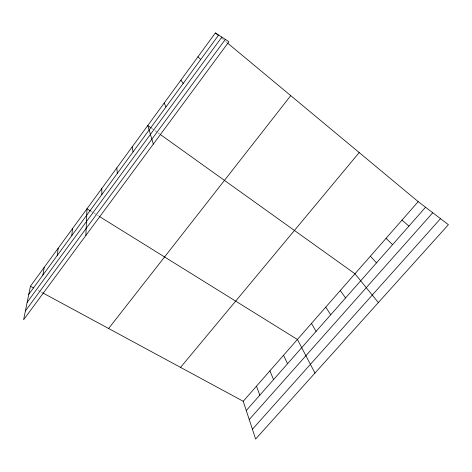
<?xml version="1.0" encoding="UTF-8"?>
<svg xmlns="http://www.w3.org/2000/svg" width="472" height="472" viewBox="0 0 472 472"><rect width="100%" height="100%" fill="white"/><g stroke="black" fill="none" stroke-linecap="round" stroke-linejoin="round"><path stroke-width="0.35" stroke-dasharray="2.36 1.77" d="M38.079 290.368L39.99 291.401M40.627 291.743L41.908 292.433M91.285 211.45L93.126 212.595M93.739 212.972L96.813 214.884M97.427 215.262L98.654 216.028M151.907 128.478L154.267 130.166M154.857 130.591L157.223 132.278M157.813 132.703L159.583 133.965M221.575 38.12L224.967 40.934M225.527 41.406L227.227 42.816"/><path stroke-width="0.71" d="M85.869 235.445L86.984 208.777L90.671 211.067M71.832 235.546L72.464 228.66M57.218 255.505L58.203 248.189M42.869 275.099L44.191 267.376M30.426 286.233L23.6 319.762L228.95 41.713L215.368 32.951L30.426 286.233L33.612 287.955M28.774 294.351L218.624 35.058M27.146 302.334L221.846 37.135M25.394 310.959L225.35 39.394M108.625 328.506L290.74 95.639M180.552 367.387L359.198 152.568M243.239 401.277L418.204 201.638L448.4 224.684L255.629 439.048L243.239 401.277L42.545 292.782M246.278 410.528L425.555 207.249M249.24 419.561L432.759 212.748M252.42 429.249L440.518 218.666M99.273 216.406L297.407 339.468L314.966 373.063M151.317 128.054L147.777 125.517L153.323 144.113M160.173 134.39L354.979 273.778L378.367 302.558M215.368 32.951L218.754 35.772M227.787 43.282L418.204 201.638M402.002 220.123L408.923 226.106M386.072 238.301L392.574 244.643M197.963 56.782L200.712 59.519M370.396 256.184L376.497 262.875M340.247 290.587L345.587 297.921M180.906 80.146L183.165 83.485M325.751 307.13L330.73 314.771M311.467 323.426L316.104 331.356M283.56 355.268L287.525 363.759M164.179 103.055L165.967 106.973M269.919 370.833L273.565 379.588M256.479 386.167L259.818 395.176M132.154 146.91L133.063 151.913M116.82 167.914L117.321 173.413M101.763 188.529L101.875 194.511"/></g></svg>
